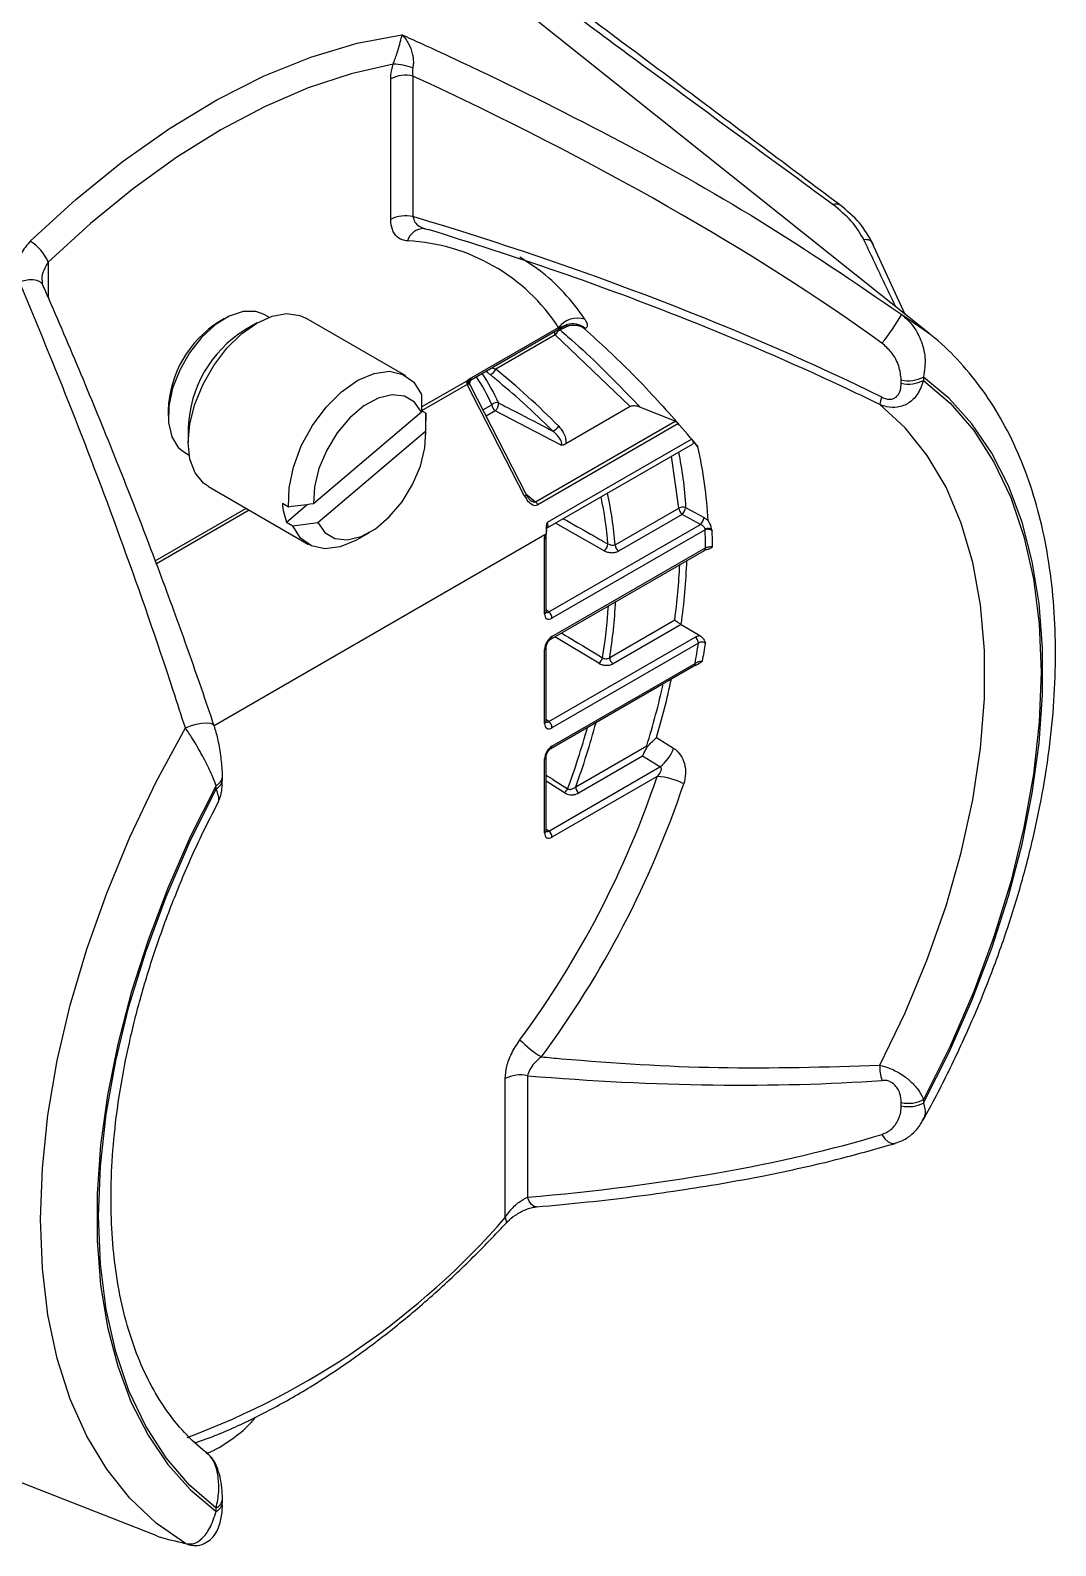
# Model space of a CAD drawing. Extents: x 11 to 120, y 2 to 94.
# Drawn here: x 93.493 to 96.39, y 10.072 to 14.353 of the extents above; entities that cross this region are included whole.
import ezdxf

# ---------------------------------------------------------------- set-up
doc = ezdxf.new("R2010")
doc.units = 0
doc.header["$MEASUREMENT"] = 0
doc.layers.add('OBJECT', color=7, linetype='CONTINUOUS')

msp = doc.modelspace()

# ---------------------------------------------------------------- linework, layer by layer
at = {"layer": 'OBJECT'}
for p, q in [((96.0316, 13.4978), (94.4655, 14.7471)), ((94.5115, 13.8188), (94.5115, 14.216)), ((94.5744, 14.224), (94.5744, 13.8269)), ((94.6056, 13.7934), (94.6066, 13.7934)), ((94.6066, 13.7932), (94.6079, 13.7927)), ((95.9652, 13.5507), (95.8711, 13.755)), ((93.5442, 13.6982), (93.5442, 13.5983)), ((94.042, 13.5388), (94.0278, 13.5306)), ((94.1673, 13.5425), (94.1545, 13.5499)), ((94.5542, 13.3769), (94.2714, 13.5402)), ((95.9552, 13.5506), (96.0219, 13.5054)), ((94.1339, 13.5265), (94.0985, 13.5061)), ((94.7345, 13.3685), (94.9859, 13.5136)), ((94.7422, 13.3679), (95.0006, 13.517)), ((94.9764, 13.4928), (94.8082, 13.3958)), ((95.1878, 13.2899), (94.9764, 13.4928)), ((95.017, 13.519), (94.99, 13.5069)), ((95.017, 13.519), (94.9978, 13.5154)), ((95.0612, 13.5109), (95.0591, 13.5101)), ((96.0219, 13.5054), (96.0316, 13.4978)), ((94.5987, 13.289), (94.7256, 13.3622)), ((94.729, 13.3637), (94.7343, 13.3665)), ((95.9541, 13.3561), (95.9541, 13.3655)), ((96.0171, 13.3736), (96.0171, 13.3641)), ((94.5983, 13.3239), (94.5989, 13.274)), ((94.728, 13.3529), (94.5988, 13.2783)), ((94.8898, 13.037), (94.728, 13.3529)), ((94.7329, 13.3529), (94.7299, 13.3534)), ((94.895, 13.0407), (94.7369, 13.3495)), ((93.8829, 13.2796), (93.8829, 13.2632)), ((94.5989, 13.274), (94.2933, 13.0153)), ((94.6104, 13.2712), (94.5988, 13.2779)), ((94.7721, 13.2807), (94.7976, 13.2954)), ((94.8069, 13.2779), (94.7812, 13.263)), ((94.9915, 13.1819), (94.8069, 13.2779)), ((95.1878, 13.2899), (95.0059, 13.1849)), ((95.3151, 13.2486), (95.2159, 13.2885)), ((93.9395, 13.2306), (93.9395, 13.1898)), ((94.6104, 13.2712), (94.6112, 13.251)), ((94.6112, 13.2102), (94.6112, 13.251)), ((94.9206, 13.0209), (95.3151, 13.2486)), ((95.3244, 13.2419), (94.9274, 13.0127)), ((95.3205, 13.2464), (95.3244, 13.2419)), ((94.3054, 12.9626), (94.6109, 13.2213)), ((94.9542, 12.9632), (95.3611, 13.1981)), ((95.3611, 13.1981), (95.3793, 13.1768)), ((93.9295, 13.1602), (93.9424, 13.1528)), ((94.9538, 12.9471), (95.3639, 13.1839)), ((95.3254, 13.0031), (95.3053, 13.1501)), ((93.9964, 13.0639), (94.2793, 12.9006)), ((94.2231, 13.0062), (94.2055, 13.0164)), ((94.8934, 13.0437), (94.9206, 13.0209)), ((93.8463, 12.8546), (94.1026, 13.0026)), ((94.1119, 12.9972), (93.8496, 12.8458)), ((94.2175, 12.9637), (94.2757, 13.013)), ((95.1455, 12.8992), (95.3254, 13.0031)), ((95.3347, 12.9855), (95.1548, 12.8816)), ((95.3868, 12.9572), (95.3347, 12.9855)), ((94.2175, 12.9637), (94.2352, 12.9535)), ((94.2352, 12.9535), (94.3054, 12.9626)), ((94.4168, 12.9142), (94.4521, 12.9346)), ((94.9579, 12.7097), (95.3868, 12.9572)), ((95.3998, 12.9419), (94.9672, 12.6921)), ((95.1148, 12.8827), (94.977, 12.9605)), ((94.9471, 12.9273), (94.0129, 12.388)), ((94.9462, 12.9165), (94.9471, 12.9273)), ((94.9462, 12.7043), (94.9462, 12.9165)), ((94.9506, 12.7104), (94.9506, 12.9227)), ((94.9672, 12.6403), (95.401, 12.8907)), ((94.9641, 12.6334), (95.3979, 12.8839)), ((94.9506, 12.7163), (94.9579, 12.7097)), ((94.9506, 12.7104), (94.9506, 12.7102)), ((95.1303, 12.581), (95.3141, 12.6871)), ((95.3323, 12.6747), (95.1397, 12.5635)), ((95.3323, 12.6747), (95.385, 12.6432)), ((94.9579, 12.4002), (95.3717, 12.639)), ((95.1, 12.5647), (94.975, 12.6397)), ((94.9462, 12.3948), (94.9462, 12.6038)), ((94.9506, 12.4009), (94.9506, 12.61)), ((95.381, 12.6215), (94.9672, 12.3827)), ((94.9641, 12.324), (95.3684, 12.5574)), ((94.9672, 12.3308), (95.3716, 12.5642)), ((94.9506, 12.4068), (94.9579, 12.4002)), ((95.0343, 12.2161), (95.235, 12.3319)), ((95.2623, 12.3549), (95.311, 12.3245)), ((94.9462, 12.0854), (94.9462, 12.2944)), ((94.9506, 12.0915), (94.9506, 12.3005)), ((95.2234, 12.3023), (95.0436, 12.1985)), ((95.2721, 12.2721), (95.2234, 12.3023)), ((94.9579, 12.0907), (95.2721, 12.2721)), ((94.0185, 12.2104), (94.0185, 12.2198)), ((94.0361, 12.2349), (94.0361, 12.2443)), ((95.0022, 12.1988), (94.9506, 12.2314)), ((95.2642, 12.2446), (94.9672, 12.0732)), ((94.9506, 12.0973), (94.9579, 12.0907)), ((94.835, 10.9986), (94.835, 11.3914)), ((94.8979, 11.3995), (94.8979, 11.0562)), ((95.9541, 11.3143), (95.9541, 11.3237)), ((96.0171, 11.3318), (96.0171, 11.3224)), ((92.1644, 10.7611), (93.8408, 10.1037)), ((93.9934, 10.3322), (93.9873, 10.3374)), ((93.994, 10.3318), (93.988, 10.3368)), ((93.9881, 10.3364), (93.9934, 10.3322)), ((94.0361, 10.1931), (94.0361, 10.2025)), ((94.0185, 10.1686), (94.0185, 10.178)), ((93.9314, 10.0776), (93.9453, 10.0731))]:
    msp.add_line(p, q, dxfattribs=at)
at = {"layer": 'OBJECT', "flags": 128}
for points in [[(93.4934, 13.7579), (93.6219, 13.8756), (93.7532, 13.9819), (93.8863, 14.076), (94.0202, 14.157), (94.1538, 14.2245), (94.2863, 14.2778), (94.4164, 14.3167), (94.5434, 14.3407)], [(94.5185, 14.2578), (94.3998, 14.2306), (94.2785, 14.1904), (94.1554, 14.1375), (94.0316, 14.0723), (93.9076, 13.9952), (93.7846, 13.9067), (93.6631, 13.8075), (93.5442, 13.6982)], [(94.8768, 13.7131), (94.9234, 13.682), (94.9302, 13.6769)], [(93.4632, 13.6424), (93.4763, 13.6466), (93.4893, 13.6488), (93.5015, 13.6489), (93.5122, 13.6469), (93.5208, 13.6429), (93.5268, 13.637), (93.5288, 13.6335)], [(94.1545, 13.5499), (94.1302, 13.5589), (94.0945, 13.5588), (94.0555, 13.5459), (94.0156, 13.5211), (93.9774, 13.4857), (93.9433, 13.4422), (93.9154, 13.3932), (93.8954, 13.3418), (93.8846, 13.2913), (93.8837, 13.2447), (93.8928, 13.2051), (93.9112, 13.1749), (93.9295, 13.1602)], [(93.9964, 13.0639), (93.9825, 13.0737), (93.9591, 13.1027), (93.9445, 13.1417), (93.9395, 13.1887), (93.9441, 13.2414), (93.9583, 13.2971), (93.9813, 13.3531), (94.0119, 13.4065), (94.0487, 13.4547), (94.0897, 13.4952), (94.133, 13.526), (94.1763, 13.5456), (94.2174, 13.553), (94.2544, 13.5478), (94.2714, 13.5402)], [(95.001, 13.5173), (95.0082, 13.5206), (95.0084, 13.5207)], [(94.2231, 13.0062), (94.2244, 13.0605), (94.2366, 13.1192), (94.259, 13.179), (94.2904, 13.2365), (94.329, 13.2884), (94.3726, 13.3319), (94.4186, 13.3644), (94.4646, 13.384), (94.5079, 13.3897), (94.546, 13.3811), (94.5767, 13.3588), (94.5983, 13.3239)], [(96.0171, 11.3224), (96.0893, 11.4663), (96.1536, 11.6124), (96.2097, 11.7598), (96.257, 11.9072), (96.2954, 12.0536), (96.3243, 12.1979), (96.3438, 12.3391), (96.3535, 12.4762), (96.3535, 12.6081), (96.3438, 12.734), (96.3243, 12.8528), (96.2954, 12.9636), (96.257, 13.0658), (96.2097, 13.1585), (96.1536, 13.2411), (96.0893, 13.313), (96.0171, 13.3736)], [(96.0171, 13.3641), (96.0923, 13.2994), (96.1588, 13.2223), (96.216, 13.1333), (96.2635, 13.0333), (96.3008, 12.923), (96.3277, 12.8033), (96.3439, 12.6752), (96.3493, 12.5398), (96.3439, 12.3981), (96.3277, 12.2512), (96.3008, 12.1005), (96.2635, 11.9471), (96.216, 11.7923), (96.1588, 11.6373), (96.0923, 11.4834), (96.0171, 11.3318)], [(94.5989, 13.274), (94.5786, 13.3028), (94.5501, 13.3196), (94.5153, 13.3234), (94.4764, 13.3139), (94.436, 13.2918), (94.3965, 13.2584), (94.3607, 13.2159), (94.3308, 13.1672), (94.3087, 13.1152), (94.296, 13.0635), (94.2933, 13.0153)], [(95.8931, 11.4289), (95.9648, 11.5774), (96.0275, 11.728), (96.0806, 11.8793), (96.1237, 12.0301), (96.1563, 12.1789), (96.1782, 12.3246), (96.1892, 12.4657), (96.1892, 12.601), (96.1782, 12.7295), (96.1563, 12.8498), (96.1237, 12.961), (96.0806, 13.062), (96.0275, 13.1521), (95.9648, 13.2303), (95.8931, 13.296)], [(94.3054, 12.9626), (94.3256, 12.9339), (94.3541, 12.917), (94.3889, 12.9132), (94.4278, 12.9227), (94.4683, 12.9449), (94.5077, 12.9783), (94.5435, 13.0207), (94.5734, 13.0695), (94.5955, 13.1214), (94.6082, 13.1732), (94.6109, 13.2213)], [(95.3449, 13.0047), (95.369, 12.9916), (95.397, 12.9764)], [(94.4168, 12.9142), (94.4149, 12.9131), (94.3689, 12.8935), (94.3256, 12.8878), (94.2875, 12.8963), (94.2568, 12.9187), (94.2352, 12.9535)], [(93.9314, 10.0776), (93.849, 10.1353), (93.7747, 10.2055), (93.7092, 10.2878), (93.6529, 10.3814), (93.6063, 10.4858), (93.5697, 10.6001), (93.5433, 10.7235), (93.5274, 10.855), (93.5221, 10.9937), (93.5274, 11.1385), (93.5433, 11.2884), (93.5697, 11.4422), (93.6063, 11.5988), (93.6529, 11.757), (93.7092, 11.9156), (93.7747, 12.0735), (93.849, 12.2294), (93.9314, 12.3822)], [(93.9314, 12.3822), (93.9463, 12.3885), (93.9621, 12.3931), (93.9773, 12.396), (93.991, 12.3967), (94.0021, 12.3954), (94.0097, 12.392), (94.0131, 12.3874)], [(94.0185, 12.2198), (93.9463, 12.0759), (93.882, 11.9297), (93.8259, 11.7824), (93.7785, 11.635), (93.7402, 11.4886), (93.7113, 11.3443), (93.6918, 11.203), (93.6821, 11.0659), (93.6821, 10.934), (93.6918, 10.8082), (93.7113, 10.6894), (93.7402, 10.5785), (93.7785, 10.4764), (93.8259, 10.3836), (93.882, 10.301), (93.9463, 10.2292), (94.0185, 10.1686)], [(94.0185, 10.178), (93.9432, 10.2427), (93.8768, 10.3199), (93.8195, 10.4088), (93.7721, 10.5089), (93.7348, 10.6192), (93.7079, 10.7389), (93.6917, 10.867), (93.6863, 11.0024), (93.6917, 11.1441), (93.7079, 11.2909), (93.7348, 11.4416), (93.7721, 11.595), (93.8195, 11.7499), (93.8768, 11.9049), (93.9432, 12.0588), (94.0185, 12.2104)], [(95.8995, 11.2332), (95.908, 11.2213), (95.9175, 11.2128), (95.9271, 11.2082), (95.9362, 11.208), (95.9373, 11.2083)], [(94.9235, 11.029), (94.9217, 11.0289), (94.9151, 11.0311), (94.9087, 11.0366), (94.9028, 11.0451), (94.8979, 11.0562)], [(94.835, 10.9986), (94.8373, 10.9926), (94.8382, 10.9877), (94.8376, 10.9839), (94.8366, 10.9823)]]:
    msp.add_lwpolyline(points, dxfattribs=at)
at = {"layer": 'OBJECT'}
for centre, radius, start, end in [((94.5541, 14.1331), 0.0932, 77.3813, 117.2051), ((94.5162, 14.1011), 0.1567, 68.3819, 89.1528), ((94.5541, 13.7359), 0.0932, 77.3813, 117.2051), ((94.6057, 13.7455), 0.0479, 90.1033, 164.8628), ((93.4171, 13.6413), 0.1393, 24.1068, 56.7932), ((94.5335, 13.2185), 0.5402, 33.1156, 87.2399), ((94.5686, 13.2115), 0.5893, 33.5325, 52.1551), ((94.1912, 13.2689), 0.3085, 121.9805, 178.0249), ((95.0396, 13.4724), 0.0677, 72.5916, 142.5381), ((95.4529, 13.8361), 0.5778, 320.623, 330.3827), ((94.2806, 13.2173), 0.3414, 122.2309, 177.7745), ((94.9951, 13.5029), 0.0212, 183.2721, 208.133), ((95.0103, 13.4737), 0.039, 121.4403, 150.5107), ((94.9799, 13.4959), 0.015, 47.5412, 62.188), ((95.0262, 13.469), 0.0547, 50.1162, 108.898), ((94.7466, 13.3628), 0.021, 181.6773, 208.1863), ((94.7486, 13.3602), 0.0199, 169.7173, 199.7753), ((94.7497, 13.3581), 0.0175, 151.2657, 197.1789), ((94.7221, 13.3684), 0.0123, 350.8294, 0.2074), ((94.2711, 13.055), 0.5788, 24.5418, 33.5033), ((94.2813, 13.0556), 0.5886, 24.5716, 33.895), ((94.7812, 13.408), 0.0297, 291.8892, 335.5886), ((95.9745, 13.4564), 0.0932, 257.382, 297.2044), ((95.9745, 13.447), 0.0932, 257.382, 297.2044), ((95.9645, 13.285), 0.0722, 154.1567, 171.2332), ((94.8109, 13.2832), 0.018, 71.5543, 137.5157), ((94.8209, 13.2966), 0.0234, 182.8544, 233.1012), ((94.7877, 13.2995), 0.0289, 311.6144, 1.6481), ((94.9536, 13.2566), 0.0393, 294.0283, 326.1662), ((94.185, 12.9048), 1.2248, 2.9347, 12.83), ((94.3832, 13.0294), 0.1782, 184.1637, 201.6079), ((94.8842, 13.0505), 0.0146, 292.3167, 317.5733), ((94.9066, 13.0023), 0.0233, 26.4245, 52.9847), ((94.1351, 12.8256), 0.9932, 4.4093, 12.1672), ((94.1435, 12.8262), 1.0046, 4.1634, 12.5982), ((95.3369, 12.9841), 0.0222, 68.696, 121.0696), ((95.3488, 13.0042), 0.0234, 182.8551, 233.1005), ((95.314, 13.0089), 0.0312, 311.6402, 352.3893), ((95.366, 12.9806), 0.0312, 311.6262, 352.2537), ((95.3837, 12.9418), 0.0161, 0.1877, 8.4783), ((93.9264, 12.8812), 1.4747, 0.3703, 2.3569), ((93.9314, 12.8819), 1.4895, 0.4632, 2.2141), ((94.9431, 12.9234), 0.00746, 294.0815, 355.2102), ((95.0955, 12.9057), 0.0301, 310.0469, 352.8534), ((95.1688, 12.9003), 0.0234, 182.8551, 233.1005), ((95.3938, 12.8899), 0.0073, 304.5672, 6.7468), ((93.5547, 12.9238), 1.795, 352.0228, 357.8124), ((93.5666, 12.9219), 1.7632, 352.3461, 357.4526), ((93.5986, 12.8212), 1.5308, 350.9528, 356.4801), ((93.6113, 12.8208), 1.5379, 351.0282, 356.9504), ((94.9431, 12.7112), 0.00759, 294.3716, 352.0383), ((94.9439, 12.691), 0.0234, 2.8551, 53.1005), ((94.96, 12.6395), 0.00731, 304.8057, 6.7281), ((95.3576, 12.6203), 0.0234, 2.8536, 53.102), ((94.9433, 12.6106), 0.0073, 293.2505, 355.3623), ((93.3806, 12.9212), 2.0227, 349.8351, 351.4788), ((93.391, 12.9208), 2.032, 350.0866, 351.5395), ((95.0813, 12.5882), 0.03, 308.479, 344.9574), ((95.1537, 12.5822), 0.0234, 182.8536, 233.102), ((95.3643, 12.5634), 0.0073, 304.5672, 6.7468), ((93.0324, 13.0142), 2.3058, 342.7895, 347.3033), ((93.0485, 13.0114), 2.3091, 343.4815, 347.7292), ((94.9433, 12.4015), 0.0073, 293.2412, 355.44), ((94.9439, 12.3815), 0.0234, 2.8536, 53.102), ((93.084, 12.9305), 2.0575, 339.5155, 344.5885), ((93.0971, 12.9274), 2.0637, 339.8357, 345.1214), ((94.9433, 12.3011), 0.0073, 293.2505, 355.3623), ((94.96, 12.33), 0.00731, 304.8057, 6.7281), ((95.2011, 12.3654), 0.1173, 307.2735, 339.5722), ((94.0063, 12.2471), 0.0299, 294.0904, 354.7316), ((94.0064, 12.2375), 0.0297, 293.9826, 355.988), ((92.7041, 13.1059), 2.7011, 323.5463, 341.4061), ((92.6835, 13.1178), 2.8023, 323.5463, 341.4062), ((94.9851, 12.2219), 0.0287, 306.5844, 336.5845), ((95.0576, 12.2172), 0.0234, 182.8541, 233.1016), ((95.2564, 12.0665), 0.1783, 62.1996, 87.4744), ((94.9433, 12.0921), 0.0073, 293.2412, 355.44), ((94.9439, 12.072), 0.0234, 2.8541, 53.1016), ((95.0946, 11.7131), 0.3041, 224.2229, 238.8858), ((94.8776, 11.3085), 0.0932, 77.3818, 117.2045), ((96.0194, 11.4261), 0.1263, 178.7052, 198.3331), ((95.9745, 11.4147), 0.0932, 257.382, 297.2044), ((95.9745, 11.4052), 0.0932, 257.382, 297.2044), ((93.1718, 12.4442), 2.2036, 290.2977, 319.002), ((94.0063, 10.2053), 0.0298, 294.0569, 355.1148), ((94.0064, 10.1958), 0.0298, 294.0229, 355.5257)]:
    msp.add_arc(centre, radius, start, end, dxfattribs=at)
for centre, major_axis, ratio, start_param, end_param in [((91.3549, 13.3063), (5.5153, -1.3161), 0.337357, 0.687358, 1.030112), ((93.729, 12.8075), (3.4718, -0.8285), 0.337357, 0.978335, 1.405949), ((94.7256, 13.3241), (0.0086, 0.0398), 0.487545, 0.250704, 0.415371), ((94.4712, 11.9746), (-0.7933, 1.6798), 0.62191, 5.230165, 5.373854), ((94.7362, 13.318), (-0.0069, 0.0354), 0.323215, 6.229082, 6.39375), ((94.5768, 11.8826), (-0.9462, 2.0036), 0.62191, 5.095138, 5.138355), ((94.9093, 13.0529), (-0.0163, 0.041), 0.552795, 1.740523, 3.222071), ((94.9012, 13.0497), (-0.0193, 0.0288), 0.345261, 2.268071, 3.146618), ((94.9481, 12.9612), (-0.0052, 0.0143), 0.425109, 3.20932, 4.69903), ((94.9676, 12.717), (0.0152, 0.0264), 0.568869, 2.363542, 3.919486), ((94.9569, 12.7231), (0.0052, 0.015), 0.538958, 2.918918, 3.817209), ((94.9676, 12.6158), (0.015, 0.026), 0.586022, 0.792741, 2.348684), ((94.9676, 12.4075), (0.0152, 0.0264), 0.568869, 2.363542, 3.919486), ((94.9569, 12.4136), (0.0052, 0.015), 0.538958, 2.918918, 3.817209), ((94.9676, 12.3063), (0.015, 0.026), 0.586022, 0.792741, 2.348684), ((94.9676, 12.0981), (0.0152, 0.0264), 0.568869, 2.363542, 3.919486), ((94.9569, 12.1042), (0.0052, 0.015), 0.538958, 2.918918, 3.817209), ((93.729, 12.8075), (3.4718, -0.8285), 0.337357, 5.134971, 5.465515), ((91.3549, 13.3063), (5.5153, -1.3161), 0.337357, 5.487646, 5.756492)]:
    msp.add_ellipse(centre, major_axis=major_axis, ratio=ratio, start_param=start_param, end_param=end_param, dxfattribs=at)
for points, knots in [([(95.761, 13.8608), (95.5807, 13.9929), (95.2588, 14.2286), (94.9379, 14.4649), (94.7968, 14.5688)], [0, 0, 0, 0, 0.560009, 1, 1, 1, 1]), ([(95.7795, 13.8608), (95.6352, 13.9687), (95.3184, 14.2056), (95.0017, 14.4418), (94.8293, 14.5704)], [0, 0, 0, 0, 0.455566, 1, 1, 1, 1]), ([(94.5185, 14.2578), (94.5202, 14.2623), (94.5239, 14.272), (94.5282, 14.2847), (94.5337, 14.3017), (94.5396, 14.3223), (94.5425, 14.3352), (94.5434, 14.3407), (94.5434, 14.3407)], [0, 0, 0, 0, 0.125199, 0.269787, 0.359451, 0.646929, 0.996074, 1, 1, 1, 1]), ([(94.5434, 14.3407), (94.5618, 14.3324), (94.6165, 14.3077), (94.8156, 14.2156), (95.1375, 14.0553), (95.5581, 13.8213), (95.8228, 13.6408), (95.9552, 13.5506)], [0, 0, 0, 0, 0.037504, 0.11146, 0.407416, 0.703808, 1, 1, 1, 1]), ([(94.5434, 14.3407), (94.5435, 14.3406), (94.5505, 14.3336), (94.562, 14.3177), (94.5713, 14.2941), (94.5751, 14.2753), (94.5763, 14.2614), (94.5747, 14.2515), (94.5739, 14.2468)], [0, 0, 0, 0, 0.0039787, 0.3545043, 0.6418804, 0.732153, 0.8751845, 1, 1, 1, 1]), ([(94.5115, 14.216), (94.5115, 14.2194), (94.5118, 14.2325), (94.5157, 14.2471), (94.5185, 14.2578)], [0, 0, 0, 0, 0.2596458, 1, 1, 1, 1]), ([(94.5739, 14.2468), (94.5739, 14.2468), (94.5725, 14.2411), (94.5723, 14.2331), (94.574, 14.226), (94.5744, 14.224)], [0, 0, 0, 0, 0.000406, 0.730045, 1, 1, 1, 1]), ([(95.761, 13.8608), (95.7642, 13.8619), (95.7691, 13.8636), (95.7748, 13.8629), (95.7781, 13.8619), (95.7796, 13.8606), (95.78, 13.8603)], [0, 0, 0, 0, 0.435198, 0.669424, 0.90861, 1, 1, 1, 1]), ([(95.8481, 13.7625), (95.8377, 13.7802), (95.8171, 13.8155), (95.7797, 13.8457), (95.761, 13.8608)], [0, 0, 0, 0, 0.501105, 1, 1, 1, 1]), ([(95.8732, 13.7516), (95.8623, 13.7712), (95.8405, 13.8101), (95.8002, 13.8437), (95.7801, 13.8604)], [0, 0, 0, 0, 0.50137, 1, 1, 1, 1]), ([(94.5595, 13.758), (94.5566, 13.7583), (94.5454, 13.7596), (94.529, 13.7681), (94.5144, 13.7884), (94.5124, 13.8087), (94.5115, 13.8188)], [0, 0, 0, 0, 0.104814, 0.415633, 0.707453, 1, 1, 1, 1]), ([(94.5744, 13.8269), (94.5759, 13.8215), (94.5789, 13.8104), (94.5915, 13.7989), (94.6025, 13.7951), (94.6081, 13.7932)], [0, 0, 0, 0, 0.3175298, 0.6581726, 1, 1, 1, 1]), ([(94.6081, 13.7932), (94.6088, 13.7928), (94.6115, 13.7916), (94.6147, 13.7912), (94.6171, 13.7909)], [0, 0, 0, 0, 0.251221, 1, 1, 1, 1]), ([(95.8931, 13.296), (95.8573, 13.3133), (95.6781, 13.3998), (95.3756, 13.5284), (94.985, 13.6742), (94.7399, 13.7519), (94.6171, 13.7909)], [0, 0, 0, 0, 0.086252, 0.431521, 0.715373, 1, 1, 1, 1]), ([(93.4934, 13.7579), (93.4839, 13.7466), (93.4649, 13.724), (93.453, 13.6823), (93.4598, 13.6559), (93.4632, 13.6424)], [0, 0, 0, 0, 0.326541, 0.652944, 1, 1, 1, 1]), ([(95.8481, 13.7625), (95.8515, 13.7627), (95.8567, 13.763), (95.8629, 13.7612), (95.8671, 13.7589), (95.8699, 13.7567), (95.8708, 13.7552), (95.871, 13.755)], [0, 0, 0, 0, 0.365327, 0.561825, 0.762453, 0.963071, 1, 1, 1, 1]), ([(95.9386, 13.5719), (95.927, 13.5962), (95.8964, 13.6597), (95.8666, 13.7232), (95.8481, 13.7625)], [0, 0, 0, 0, 0.382243, 1, 1, 1, 1]), ([(95.871, 13.755), (95.8718, 13.7541), (95.8731, 13.7525), (95.8734, 13.7505), (95.8735, 13.7497)], [0, 0, 0, 0, 0.600679, 1, 1, 1, 1]), ([(93.5274, 13.6452), (93.5271, 13.6468), (93.5257, 13.6569), (93.5311, 13.676), (93.54, 13.691), (93.5442, 13.6982)], [0, 0, 0, 0, 0.0843174, 0.5596649, 1, 1, 1, 1]), ([(93.9314, 12.3822), (93.92, 12.4176), (93.8632, 12.5944), (93.7574, 12.8977), (93.6121, 13.2824), (93.5129, 13.5222), (93.4632, 13.6424)], [0, 0, 0, 0, 0.077798, 0.389331, 0.69397, 1, 1, 1, 1]), ([(93.5289, 13.6335), (93.5288, 13.6337), (93.5271, 13.6367), (93.5273, 13.6411), (93.5274, 13.6452)], [0, 0, 0, 0, 0.038415, 1, 1, 1, 1]), ([(94.0131, 12.3874), (94.001, 12.4232), (93.9651, 12.5293), (93.9024, 12.7059), (93.8225, 12.92), (93.7356, 13.1421), (93.6426, 13.3693), (93.5727, 13.5331), (93.5344, 13.6209), (93.5288, 13.6335)], [0, 0, 0, 0, 0.079575, 0.236353, 0.40293, 0.581361, 0.771719, 0.967148, 1, 1, 1, 1]), ([(95.0599, 13.537), (95.0607, 13.5358), (95.0645, 13.5298), (95.0678, 13.5209), (95.0663, 13.5137), (95.0625, 13.5116), (95.0612, 13.5109)], [0, 0, 0, 0, 0.105571, 0.488068, 0.830773, 1, 1, 1, 1]), ([(95.9552, 13.5506), (95.9662, 13.5406), (95.9884, 13.5205), (96.011, 13.4776), (96.0246, 13.4267), (96.0197, 13.3919), (96.0171, 13.3736)], [0, 0, 0, 0, 0.223098, 0.450964, 0.711814, 1, 1, 1, 1]), ([(95.0085, 13.5207), (95.0062, 13.5199), (94.9976, 13.5168), (94.9887, 13.5135), (94.9822, 13.5111)], [0, 0, 0, 0, 0.2629116, 1, 1, 1, 1]), ([(95.0005, 13.5171), (95.0004, 13.517), (94.9994, 13.5164), (94.9953, 13.5154), (94.9903, 13.5144), (94.9867, 13.5138), (94.9859, 13.5136)], [0, 0, 0, 0, 0.07482, 0.413872, 0.866059, 1, 1, 1, 1]), ([(94.99, 13.5069), (94.9972, 13.5007), (95.0331, 13.4697), (95.1101, 13.3993), (95.1763, 13.3299), (95.2159, 13.2885)], [0, 0, 0, 0, 0.0914606, 0.4574117, 1, 1, 1, 1]), ([(95.0591, 13.5101), (95.0574, 13.5114), (95.054, 13.514), (95.0463, 13.5173), (95.034, 13.5199), (95.024, 13.5197), (95.0175, 13.5191), (95.017, 13.519)], [0, 0, 0, 0, 0.136463, 0.2724, 0.502926, 0.956493, 1, 1, 1, 1]), ([(95.0591, 13.5101), (95.1044, 13.4688), (95.1951, 13.386), (95.2786, 13.293), (95.3205, 13.2464)], [0, 0, 0, 0, 0.49854, 1, 1, 1, 1]), ([(96.0157, 11.2737), (96.0174, 11.2768), (96.045, 11.3258), (96.0942, 11.4228), (96.16, 11.5653), (96.2178, 11.7095), (96.268, 11.8545), (96.31, 11.9994), (96.3436, 12.1432), (96.3684, 12.2853), (96.3843, 12.4248), (96.3912, 12.5608), (96.3887, 12.6926), (96.377, 12.8193), (96.3558, 12.9401), (96.3252, 13.0541), (96.2854, 13.1604), (96.2365, 13.2581), (96.1792, 13.3467), (96.1134, 13.4244), (96.06, 13.4773), (96.0266, 13.5007), (96.0201, 13.5053)], [0, 0, 0, 0, 0.003665, 0.058313, 0.112984, 0.167681, 0.222416, 0.277201, 0.332048, 0.386966, 0.441963, 0.49704, 0.552189, 0.607386, 0.662571, 0.717654, 0.772518, 0.827019, 0.881019, 0.934419, 0.987209, 1, 1, 1, 1]), ([(95.9541, 13.3655), (95.9526, 13.3785), (95.9493, 13.4047), (95.9299, 13.4421), (95.9088, 13.4612), (95.8995, 13.4696)], [0, 0, 0, 0, 0.351631, 0.714779, 1, 1, 1, 1]), ([(94.729, 13.3637), (94.7296, 13.3644), (94.7313, 13.3664), (94.7332, 13.3677), (94.7345, 13.3685)], [0, 0, 0, 0, 0.352324, 1, 1, 1, 1]), ([(94.7343, 13.3665), (94.7366, 13.367), (94.7399, 13.3677), (94.7423, 13.3679), (94.7423, 13.3679), (94.7423, 13.368)], [0, 0, 0, 0, 0.570998, 0.837254, 1, 1, 1, 1]), ([(94.7369, 13.3495), (94.7369, 13.3495), (94.736, 13.3508), (94.7352, 13.3545), (94.7356, 13.3597), (94.7379, 13.3642), (94.7406, 13.367), (94.7421, 13.3678), (94.7426, 13.368)], [0, 0, 0, 0, 0.004099, 0.23639, 0.480512, 0.714576, 0.907363, 1, 1, 1, 1]), ([(94.7923, 13.3805), (94.7901, 13.3823), (94.7858, 13.3858), (94.783, 13.389), (94.7816, 13.3906)], [0, 0, 0, 0, 0.502748, 1, 1, 1, 1]), ([(94.9696, 13.2207), (94.9628, 13.2275), (94.9287, 13.2614), (94.8703, 13.316), (94.8167, 13.3603), (94.7923, 13.3805)], [0, 0, 0, 0, 0.119846, 0.599412, 1, 1, 1, 1]), ([(94.7976, 13.3998), (94.7976, 13.3998), (94.7991, 13.3992), (94.8027, 13.3978), (94.8067, 13.3964), (94.8082, 13.3958)], [0, 0, 0, 0, 0.025623, 0.61125, 1, 1, 1, 1]), ([(96.0171, 13.3641), (96.0121, 13.3501), (96.0031, 13.3248), (95.976, 13.2985), (95.9452, 13.2864), (95.916, 13.2872), (95.8995, 13.2935), (95.8931, 13.296)], [0, 0, 0, 0, 0.265568, 0.476871, 0.689088, 0.879262, 1, 1, 1, 1]), ([(94.7368, 13.3494), (94.7367, 13.3496), (94.7364, 13.3506), (94.7346, 13.352), (94.7331, 13.3528), (94.7329, 13.3529)], [0, 0, 0, 0, 0.174843, 0.908824, 1, 1, 1, 1]), ([(95.8995, 13.3164), (95.9036, 13.3147), (95.9119, 13.3112), (95.9244, 13.3103), (95.9357, 13.3136), (95.9457, 13.3221), (95.9529, 13.3366), (95.9537, 13.3493), (95.9541, 13.3561)], [0, 0, 0, 0, 0.132637, 0.266189, 0.387936, 0.535863, 0.751073, 1, 1, 1, 1]), ([(94.8166, 13.3004), (94.8248, 13.2961), (94.8657, 13.2749), (94.9167, 13.2484), (94.9595, 13.226), (94.9696, 13.2207)], [0, 0, 0, 0, 0.160075, 0.800376, 1, 1, 1, 1]), ([(95.2159, 13.2885), (95.2122, 13.2897), (95.2058, 13.2917), (95.1972, 13.2922), (95.1914, 13.2915), (95.1889, 13.2904), (95.1878, 13.2899)], [0, 0, 0, 0, 0.399631, 0.680433, 0.86117, 1, 1, 1, 1]), ([(94.6109, 13.2213), (94.6109, 13.2216), (94.6108, 13.2382), (94.6106, 13.2548), (94.6104, 13.2712)], [0, 0, 0, 0, 0.0137579, 1, 1, 1, 1]), ([(94.9863, 13.2347), (94.991, 13.2291), (94.9992, 13.2194), (95.0053, 13.2036), (95.007, 13.1922), (95.0062, 13.1868), (95.0059, 13.1849)], [0, 0, 0, 0, 0.393756, 0.689367, 0.889334, 1, 1, 1, 1]), ([(95.3151, 13.2486), (95.3167, 13.2478), (95.3199, 13.2462), (95.3229, 13.2435), (95.3243, 13.242), (95.3244, 13.2419)], [0, 0, 0, 0, 0.471915, 0.943786, 1, 1, 1, 1]), ([(94.9915, 13.1819), (94.9921, 13.1822), (94.9929, 13.1827), (94.994, 13.1839), (94.9945, 13.1853), (94.9948, 13.1879), (94.9938, 13.1923), (94.9899, 13.1998), (94.9821, 13.21), (94.9742, 13.2168), (94.9696, 13.2207)], [0, 0, 0, 0, 0.0429129, 0.0645955, 0.1166772, 0.1378982, 0.2398745, 0.3954501, 0.6487592, 1, 1, 1, 1]), ([(95.3611, 13.1981), (95.3622, 13.1967), (95.3643, 13.194), (95.366, 13.1899), (95.366, 13.1865), (95.3652, 13.1845), (95.364, 13.1841), (95.3638, 13.184)], [0, 0, 0, 0, 0.2398384, 0.4797749, 0.7161523, 0.9437024, 1, 1, 1, 1]), ([(94.9915, 13.1819), (94.9916, 13.1819), (94.992, 13.1819), (94.9948, 13.1818), (95.0001, 13.1822), (95.0039, 13.1839), (95.0059, 13.1849)], [0, 0, 0, 0, 0.009919, 0.084246, 0.522734, 1, 1, 1, 1]), ([(95.3249, 13.1614), (95.3293, 13.137), (95.3386, 13.0866), (95.3428, 13.0326), (95.3449, 13.0047)], [0, 0, 0, 0, 0.485061, 1, 1, 1, 1]), ([(94.907, 13.0253), (94.9057, 13.0264), (94.9021, 13.0294), (94.8981, 13.035), (94.8957, 13.0393), (94.895, 13.0407)], [0, 0, 0, 0, 0.273588, 0.769144, 1, 1, 1, 1]), ([(94.2933, 13.0153), (94.293, 13.0153), (94.2696, 13.0122), (94.2462, 13.0092), (94.2231, 13.0062)], [0, 0, 0, 0, 0.013759, 1, 1, 1, 1]), ([(95.397, 12.9764), (95.3998, 12.9747), (95.4037, 12.9722), (95.4072, 12.9686), (95.4082, 12.9675)], [0, 0, 0, 0, 0.693708, 1, 1, 1, 1]), ([(94.9471, 12.9273), (94.9481, 12.9281), (94.9499, 12.9296), (94.9517, 12.9338), (94.9525, 12.9384), (94.9522, 12.9419), (94.952, 12.9431)], [0, 0, 0, 0, 0.225233, 0.448342, 0.797026, 1, 1, 1, 1]), ([(94.9506, 12.9228), (94.9506, 12.9231), (94.9505, 12.9253), (94.9517, 12.9319), (94.9519, 12.9379), (94.9521, 12.9412)], [0, 0, 0, 0, 0.074979, 0.487604, 1, 1, 1, 1]), ([(94.952, 12.9431), (94.9519, 12.9465), (94.9516, 12.9535), (94.9534, 12.9599), (94.9542, 12.9632), (94.9542, 12.9632)], [0, 0, 0, 0, 0.484787, 0.99278, 1, 1, 1, 1]), ([(94.952, 12.9456), (94.9522, 12.9459), (94.9526, 12.9465), (94.9535, 12.9468), (94.9539, 12.947)], [0, 0, 0, 0, 0.578154, 1, 1, 1, 1]), ([(94.9992, 12.9734), (95.0249, 12.9589), (95.0669, 12.9351), (95.1089, 12.9113), (95.1253, 12.902)], [0, 0, 0, 0, 0.609622, 1, 1, 1, 1]), ([(95.3996, 12.9442), (95.3991, 12.9456), (95.398, 12.9484), (95.3946, 12.9523), (95.3907, 12.9554), (95.388, 12.9567), (95.3868, 12.9572)], [0, 0, 0, 0, 0.261272, 0.522127, 0.793783, 1, 1, 1, 1]), ([(95.4172, 12.9437), (95.4156, 12.9443), (95.4123, 12.9455), (95.407, 12.9457), (95.4028, 12.9451), (95.4006, 12.9444), (95.3998, 12.9442), (95.3996, 12.9442)], [0, 0, 0, 0, 0.275214, 0.550319, 0.82817, 0.975355, 1, 1, 1, 1]), ([(95.4198, 12.9395), (95.4183, 12.9403), (95.4153, 12.9421), (95.41, 12.9434), (95.4048, 12.9435), (95.4015, 12.9427), (95.4, 12.942), (95.3998, 12.9419)], [0, 0, 0, 0, 0.242321, 0.484657, 0.725651, 0.960819, 1, 1, 1, 1]), ([(95.4082, 12.9675), (95.4083, 12.9674), (95.4084, 12.9669), (95.409, 12.966), (95.4103, 12.9637), (95.4134, 12.9586), (95.4165, 12.9512), (95.417, 12.9459), (95.4172, 12.9437)], [0, 0, 0, 0, 0.014348, 0.064127, 0.113281, 0.309942, 0.707926, 1, 1, 1, 1]), ([(95.4172, 12.9437), (95.4181, 12.9423), (95.4189, 12.9409), (95.4198, 12.9395), (95.4198, 12.9395)], [0, 0, 0, 0, 0.968806, 1, 1, 1, 1]), ([(95.1455, 12.8992), (95.1441, 12.8987), (95.1414, 12.8977), (95.1363, 12.8978), (95.1311, 12.8989), (95.1274, 12.9006), (95.1256, 12.9018), (95.1253, 12.902)], [0, 0, 0, 0, 0.231644, 0.462997, 0.701641, 0.946433, 1, 1, 1, 1]), ([(95.401, 12.8907), (95.4023, 12.8914), (95.4049, 12.8926), (95.4097, 12.8939), (95.4147, 12.8945), (95.4185, 12.8944), (95.4203, 12.894), (95.4209, 12.894)], [0, 0, 0, 0, 0.224554, 0.449037, 0.675897, 0.908603, 1, 1, 1, 1]), ([(95.4209, 12.894), (95.4208, 12.8939), (95.4188, 12.8922), (95.4155, 12.8892), (95.411, 12.8881), (95.4091, 12.8877)], [0, 0, 0, 0, 0.007475, 0.589801, 1, 1, 1, 1]), ([(95.1148, 12.8827), (95.1177, 12.8814), (95.1236, 12.8786), (95.134, 12.877), (95.1442, 12.8776), (95.1511, 12.8796), (95.1542, 12.8813), (95.1548, 12.8816)], [0, 0, 0, 0, 0.235526, 0.471032, 0.707054, 0.942046, 1, 1, 1, 1]), ([(95.3981, 12.8839), (95.3983, 12.884), (95.3992, 12.8846), (95.4026, 12.886), (95.4063, 12.8871), (95.4087, 12.8873), (95.4091, 12.8874)], [0, 0, 0, 0, 0.102966, 0.479765, 0.905891, 1, 1, 1, 1]), ([(94.9508, 12.7084), (94.9508, 12.7083), (94.9507, 12.7083), (94.9506, 12.7097), (94.9506, 12.7104)], [0, 0, 0, 0, 0.4608547, 1, 1, 1, 1]), ([(95.3141, 12.6871), (95.3141, 12.6871), (95.3145, 12.6868), (95.3162, 12.6855), (95.3196, 12.683), (95.3244, 12.6797), (95.3287, 12.6769), (95.3311, 12.6754), (95.3323, 12.6747)], [0, 0, 0, 0, 0.006105, 0.092482, 0.403713, 0.649931, 0.824498, 1, 1, 1, 1]), ([(94.9506, 12.61), (94.9506, 12.6111), (94.9508, 12.6134), (94.9522, 12.6183), (94.9547, 12.6235), (94.9581, 12.6284), (94.9616, 12.6318), (94.9634, 12.633), (94.9641, 12.6334)], [0, 0, 0, 0, 0.1603156, 0.3265305, 0.5049026, 0.6901192, 0.8740458, 1, 1, 1, 1]), ([(94.9938, 12.6505), (95.0203, 12.6346), (95.0592, 12.6112), (95.098, 12.5879), (95.1103, 12.5804)], [0, 0, 0, 0, 0.6825296, 1, 1, 1, 1]), ([(95.3717, 12.639), (95.3743, 12.6403), (95.3783, 12.6422), (95.3833, 12.6429), (95.385, 12.6432)], [0, 0, 0, 0, 0.650711, 1, 1, 1, 1]), ([(95.385, 12.6432), (95.3869, 12.6418), (95.3915, 12.6384), (95.3968, 12.6307), (95.3997, 12.6248), (95.4009, 12.6219), (95.4009, 12.6219)], [0, 0, 0, 0, 0.275648, 0.662131, 0.994385, 1, 1, 1, 1]), ([(95.4009, 12.6219), (95.3997, 12.6226), (95.3971, 12.6242), (95.3924, 12.6251), (95.3877, 12.6248), (95.3838, 12.6235), (95.3818, 12.6221), (95.381, 12.6215)], [0, 0, 0, 0, 0.212156, 0.424533, 0.633197, 0.847147, 1, 1, 1, 1]), ([(95.1, 12.5647), (95.1028, 12.5633), (95.1082, 12.5606), (95.1182, 12.5588), (95.128, 12.5592), (95.1352, 12.5611), (95.1386, 12.5629), (95.1397, 12.5635)], [0, 0, 0, 0, 0.226182, 0.452428, 0.677801, 0.905698, 1, 1, 1, 1]), ([(95.1103, 12.5804), (95.1108, 12.5801), (95.1125, 12.579), (95.1161, 12.5776), (95.1211, 12.5773), (95.1263, 12.5783), (95.129, 12.5801), (95.1303, 12.581)], [0, 0, 0, 0, 0.088142, 0.296205, 0.519378, 0.760044, 1, 1, 1, 1]), ([(95.3686, 12.5574), (95.3688, 12.5575), (95.3698, 12.5582), (95.3727, 12.5595), (95.3756, 12.5602), (95.3768, 12.5604)], [0, 0, 0, 0, 0.134225, 0.640353, 1, 1, 1, 1]), ([(95.3716, 12.5642), (95.3731, 12.5654), (95.3763, 12.5676), (95.3823, 12.57), (95.388, 12.5713), (95.3913, 12.5711), (95.3927, 12.571)], [0, 0, 0, 0, 0.261333, 0.522371, 0.789014, 1, 1, 1, 1]), ([(95.3927, 12.571), (95.3927, 12.571), (95.391, 12.5696), (95.3877, 12.5668), (95.3827, 12.5627), (95.3787, 12.5614), (95.3767, 12.5608)], [0, 0, 0, 0, 0.006269, 0.341573, 0.675458, 1, 1, 1, 1]), ([(94.0185, 12.2198), (94.0136, 12.2321), (94.0038, 12.2569), (93.9801, 12.3036), (93.9549, 12.3477), (93.9382, 12.3723), (93.9314, 12.3822)], [0, 0, 0, 0, 0.261321, 0.527904, 0.808328, 1, 1, 1, 1]), ([(94.0251, 12.3417), (94.0225, 12.3545), (94.0192, 12.3704), (94.0138, 12.3843), (94.0128, 12.3871)], [0, 0, 0, 0, 0.80291, 1, 1, 1, 1]), ([(94.9508, 12.3989), (94.9508, 12.3989), (94.9507, 12.3988), (94.9506, 12.4002), (94.9506, 12.4009)], [0, 0, 0, 0, 0.460828, 1, 1, 1, 1]), ([(94.036, 12.2444), (94.036, 12.2454), (94.0364, 12.2605), (94.0332, 12.2924), (94.0292, 12.3254), (94.0252, 12.3414), (94.0251, 12.3417)], [0, 0, 0, 0, 0.03461, 0.515138, 0.991495, 1, 1, 1, 1]), ([(95.235, 12.3319), (95.235, 12.3319), (95.2355, 12.3313), (95.2362, 12.3306), (95.2368, 12.3299), (95.2369, 12.3299)], [0, 0, 0, 0, 0.038971, 0.947662, 1, 1, 1, 1]), ([(95.2369, 12.3299), (95.2405, 12.3335), (95.2484, 12.3414), (95.257, 12.3494), (95.2615, 12.354), (95.2623, 12.3548), (95.2623, 12.3549)], [0, 0, 0, 0, 0.408642, 0.898184, 0.991549, 1, 1, 1, 1]), ([(94.9506, 12.3005), (94.9506, 12.3016), (94.9508, 12.3039), (94.9522, 12.3088), (94.9547, 12.314), (94.9581, 12.3189), (94.9616, 12.3224), (94.9634, 12.3235), (94.9641, 12.324)], [0, 0, 0, 0, 0.160316, 0.326531, 0.504896, 0.690118, 0.874045, 1, 1, 1, 1]), ([(95.2234, 12.3023), (95.2234, 12.3024), (95.2258, 12.307), (95.2295, 12.3159), (95.2349, 12.3262), (95.2369, 12.3299)], [0, 0, 0, 0, 0.0084291, 0.637872, 1, 1, 1, 1]), ([(95.311, 12.3245), (95.3123, 12.3236), (95.3196, 12.3188), (95.3318, 12.3057), (95.3428, 12.2813), (95.3464, 12.2522), (95.3418, 12.2336), (95.3395, 12.2242)], [0, 0, 0, 0, 0.0463567, 0.2555022, 0.4867886, 0.7428497, 1, 1, 1, 1]), ([(94.9506, 12.2489), (94.959, 12.2437), (94.9793, 12.2308), (94.9995, 12.218), (95.0115, 12.2104)], [0, 0, 0, 0, 0.412463, 1, 1, 1, 1]), ([(95.2642, 12.2446), (95.2668, 12.2476), (95.2715, 12.253), (95.2753, 12.2602), (95.2764, 12.2652), (95.2762, 12.268), (95.2751, 12.2702), (95.2739, 12.2712), (95.2729, 12.2718), (95.2724, 12.272), (95.2721, 12.2721)], [0, 0, 0, 0, 0.3520515, 0.6388152, 0.7322755, 0.8301669, 0.893646, 0.9574125, 0.9684474, 1, 1, 1, 1]), ([(94.0251, 12.1753), (94.0251, 12.1753), (94.0271, 12.1757), (94.0259, 12.1856), (94.0225, 12.199), (94.019, 12.2088), (94.0185, 12.2104)], [0, 0, 0, 0, 0.003, 0.429392, 0.909804, 1, 1, 1, 1]), ([(94.0249, 12.1759), (94.0262, 12.1783), (94.0303, 12.1858), (94.0337, 12.2009), (94.0361, 12.2174), (94.0357, 12.2303), (94.0355, 12.2354)], [0, 0, 0, 0, 0.123452, 0.387742, 0.760743, 1, 1, 1, 1]), ([(95.0115, 12.2104), (95.0122, 12.21), (95.0139, 12.2089), (95.0175, 12.2083), (95.022, 12.2087), (95.0282, 12.211), (95.0319, 12.2141), (95.0343, 12.2161)], [0, 0, 0, 0, 0.113925, 0.249178, 0.416116, 0.627916, 1, 1, 1, 1]), ([(93.9897, 10.3355), (93.9867, 10.3378), (93.9626, 10.3561), (93.9214, 10.3972), (93.8696, 10.4633), (93.8253, 10.5394), (93.7885, 10.6239), (93.7595, 10.7166), (93.7383, 10.8169), (93.7251, 10.9243), (93.7201, 11.0382), (93.7234, 11.1577), (93.735, 11.282), (93.755, 11.4104), (93.7834, 11.5418), (93.8199, 11.6753), (93.8643, 11.81), (93.9167, 11.9447), (93.9702, 12.067), (94.0093, 12.1429), (94.0258, 12.175)], [0, 0, 0, 0, 0.008903, 0.071917, 0.13406, 0.194943, 0.254754, 0.313819, 0.372431, 0.430808, 0.489093, 0.547367, 0.605673, 0.664046, 0.722495, 0.781023, 0.839622, 0.898282, 0.95699, 1, 1, 1, 1]), ([(95.0022, 12.1988), (95.0047, 12.1975), (95.0096, 12.195), (95.0186, 12.1932), (95.0281, 12.1933), (95.0368, 12.1951), (95.0414, 12.1975), (95.0436, 12.1985)], [0, 0, 0, 0, 0.195442, 0.390685, 0.591666, 0.814205, 1, 1, 1, 1]), ([(94.9508, 12.0894), (94.9508, 12.0894), (94.9507, 12.0894), (94.9506, 12.0907), (94.9506, 12.0915)], [0, 0, 0, 0, 0.460813, 1, 1, 1, 1]), ([(94.835, 11.3914), (94.836, 11.4028), (94.838, 11.4257), (94.8529, 11.4648), (94.8684, 11.4884), (94.8767, 11.501)], [0, 0, 0, 0, 0.3194609, 0.63801, 1, 1, 1, 1]), ([(94.9375, 11.4527), (94.9371, 11.4524), (94.9298, 11.4468), (94.9175, 11.4354), (94.9033, 11.4171), (94.8996, 11.4052), (94.8979, 11.3995)], [0, 0, 0, 0, 0.019845, 0.385323, 0.704044, 1, 1, 1, 1]), ([(94.9375, 11.4527), (94.9565, 11.451), (95.1238, 11.4359), (95.4457, 11.4156), (95.7416, 11.4244), (95.8931, 11.4289)], [0, 0, 0, 0, 0.058887, 0.517848, 1, 1, 1, 1]), ([(95.8931, 11.4289), (95.9021, 11.4266), (95.9216, 11.4215), (95.9521, 11.406), (95.9798, 11.3854), (96.0019, 11.3616), (96.0127, 11.3433), (96.0165, 11.3334), (96.0171, 11.3318)], [0, 0, 0, 0, 0.16721, 0.364973, 0.550351, 0.742655, 0.959323, 1, 1, 1, 1]), ([(95.9541, 11.3237), (95.9535, 11.3322), (95.9525, 11.3455), (95.9444, 11.3631), (95.9352, 11.3744), (95.9243, 11.382), (95.9121, 11.3864), (95.9039, 11.3863), (95.8995, 11.3863)], [0, 0, 0, 0, 0.29881, 0.473691, 0.618555, 0.738236, 0.858033, 1, 1, 1, 1]), ([(95.8995, 11.2332), (95.9072, 11.2366), (95.9261, 11.2451), (95.9452, 11.2706), (95.9536, 11.2959), (95.954, 11.3113), (95.9541, 11.3143)], [0, 0, 0, 0, 0.230483, 0.568581, 0.916912, 1, 1, 1, 1]), ([(96.0171, 11.3224), (96.02, 11.3112), (96.0249, 11.2928), (96.0171, 11.2798), (96.0141, 11.2747)], [0, 0, 0, 0, 0.605423, 1, 1, 1, 1]), ([(95.9368, 11.2091), (95.944, 11.2113), (95.9622, 11.2168), (95.9867, 11.2354), (96.0061, 11.2553), (96.0129, 11.2702), (96.0148, 11.2743)], [0, 0, 0, 0, 0.204103, 0.521309, 0.86814, 1, 1, 1, 1]), ([(94.9235, 11.029), (94.9716, 11.0333), (95.1074, 11.0457), (95.3223, 11.0732), (95.5608, 11.1143), (95.7642, 11.159), (95.886, 11.1937), (95.9373, 11.2083)], [0, 0, 0, 0, 0.137618, 0.388161, 0.622568, 0.840889, 1, 1, 1, 1]), ([(94.835, 10.9986), (94.8392, 11.0048), (94.8507, 11.0213), (94.8723, 11.043), (94.89, 11.0521), (94.8979, 11.0562)], [0, 0, 0, 0, 0.248398, 0.664588, 1, 1, 1, 1]), ([(94.837, 10.9822), (94.8386, 10.9841), (94.8457, 10.9924), (94.8647, 11.0069), (94.8899, 11.0207), (94.9115, 11.0277), (94.9203, 11.0283), (94.9232, 11.0286)], [0, 0, 0, 0, 0.076694, 0.349118, 0.651233, 0.88898, 1, 1, 1, 1]), ([(93.9582, 10.362), (93.9798, 10.3696), (94.0398, 10.3909), (94.1394, 10.4378), (94.2562, 10.5015), (94.3727, 10.5758), (94.4881, 10.6597), (94.6018, 10.7528), (94.7111, 10.8527), (94.7888, 10.931), (94.8295, 10.9747), (94.8366, 10.9823)], [0, 0, 0, 0, 0.072604, 0.202291, 0.332094, 0.461925, 0.591727, 0.721477, 0.851165, 0.973969, 1, 1, 1, 1]), ([(93.9929, 10.3327), (93.999, 10.3354), (94.0275, 10.3479), (94.07, 10.3771), (94.1098, 10.4086), (94.1257, 10.4298), (94.1292, 10.4346)], [0, 0, 0, 0, 0.106543, 0.495496, 0.886001, 1, 1, 1, 1]), ([(94.0359, 10.2028), (94.0359, 10.2057), (94.0361, 10.2183), (94.034, 10.242), (94.0283, 10.2739), (94.0179, 10.3021), (94.0062, 10.3225), (93.9946, 10.3302), (93.9912, 10.3325)], [0, 0, 0, 0, 0.069104, 0.2923574, 0.4930192, 0.7020926, 0.9127865, 1, 1, 1, 1]), ([(94.0185, 10.178), (94.0215, 10.1933), (94.027, 10.2206), (94.0257, 10.2632), (94.0179, 10.2976), (94.0059, 10.3206), (93.9969, 10.329), (93.9934, 10.3322)], [0, 0, 0, 0, 0.265567, 0.476871, 0.689089, 0.879262, 1, 1, 1, 1]), ([(93.9456, 10.0743), (93.9501, 10.0732), (93.9633, 10.0702), (93.9843, 10.0762), (94.0035, 10.0887), (94.017, 10.1049), (94.0266, 10.1243), (94.0333, 10.1503), (94.0366, 10.1734), (94.0358, 10.191), (94.0357, 10.1935)], [0, 0, 0, 0, 0.070888, 0.205322, 0.318626, 0.429041, 0.557329, 0.719119, 0.960958, 1, 1, 1, 1]), ([(93.9314, 10.0776), (93.9393, 10.0766), (93.9554, 10.0746), (93.9794, 10.0907), (94.0026, 10.1203), (94.013, 10.1519), (94.0185, 10.1686)], [0, 0, 0, 0, 0.223098, 0.450964, 0.711815, 1, 1, 1, 1]), ([(93.8409, 10.104), (93.8423, 10.1033), (93.87, 10.0901), (93.8992, 10.0869), (93.928, 10.0786), (93.9314, 10.0776)], [0, 0, 0, 0, 0.043945, 0.889477, 1, 1, 1, 1])]:
    msp.add_open_spline(points, degree=3, knots=knots, dxfattribs=at)

doc.saveas('drawing.dxf')
